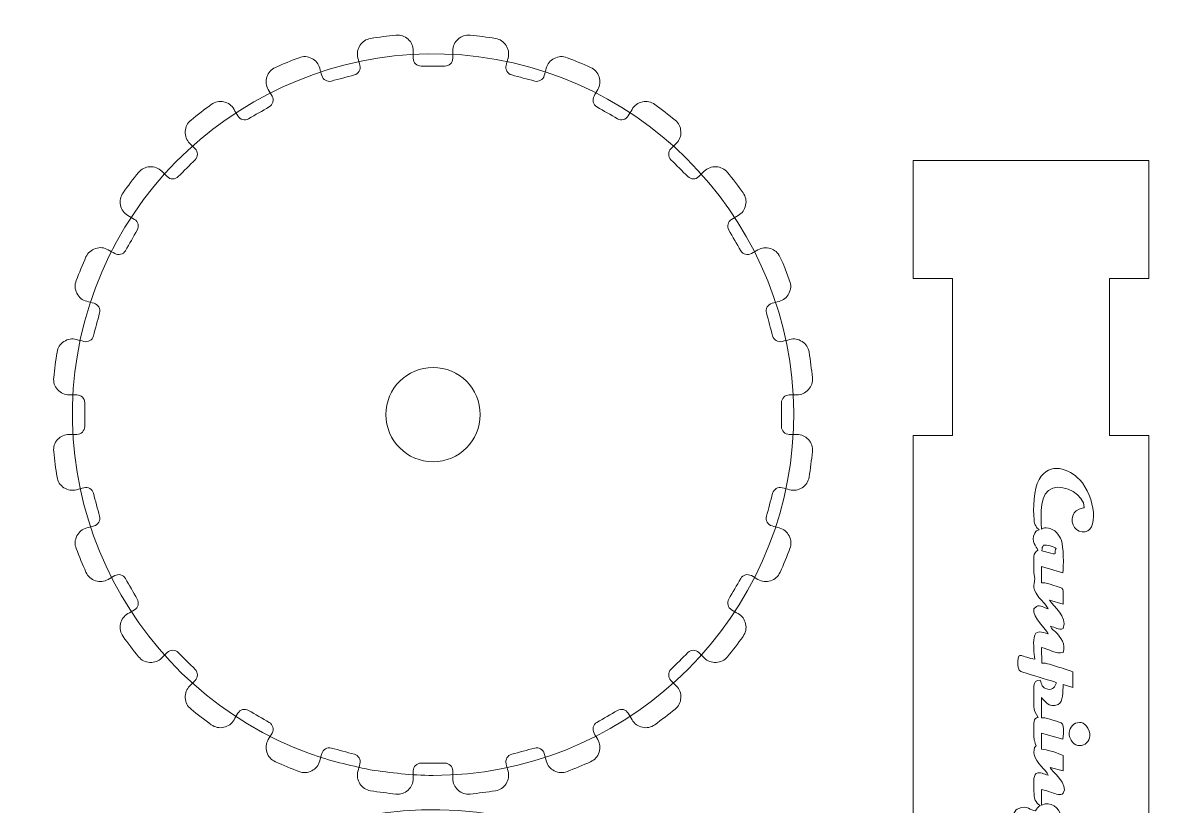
# Model space of a CAD drawing. Header units: centimetres. Extents: x -36.5 to 33.1, y -48.3 to 44.1.
# Drawn here: x -22.79 to -13.95, y 5.38 to 11.35 of the extents above; entities that cross this region are included whole.
import ezdxf

# ---------------------------------------------------------------- set-up
doc = ezdxf.new("R2010")
doc.units = ezdxf.units.CM
doc.header["$MEASUREMENT"] = 0
doc.layers.add('Camada 1', color=7, linetype='Continuous')

msp = doc.modelspace()

# ---------------------------------------------------------------- linework, layer by layer
at = {"layer": 'Camada 1', "color": 2, "lineweight": 20}
msp.add_open_spline([(-36.4923, -13.5388), (-36.4923, -13.5388), (-13.6923, -13.5388), (-13.6923, -13.5388), (-13.6923, -13.5388), (-13.6923, -13.5388), (-13.6923, 21.2612), (-13.6923, 21.2612), (-13.6923, 21.2612), (-13.6923, 21.2612), (-36.4923, 21.2612), (-36.4923, 21.2612), (-36.4923, 21.2612), (-36.4923, 21.2612), (-36.4923, -13.5388), (-36.4923, -13.5388), (-36.4923, -13.5388), (-36.4923, -13.5388), (-36.4923, -13.5388), (-36.4923, -13.5388)], degree=3, knots=[0, 0, 0, 0, 0.1666667, 0.1666667, 0.1666667, 0.1666667, 0.3333333, 0.3333333, 0.3333333, 0.3333333, 0.5, 0.5, 0.5, 0.5, 0.6666667, 0.6666667, 0.6666667, 0.6666667, 1, 1, 1, 1], dxfattribs=at)
at = {"layer": 'Camada 1', "color": 140, "lineweight": 9}
for points, knots in [([(-20.13672, 5.65362), (-20.30018, 5.69011), (-20.43848, 5.71954), (-20.5988, 5.77806), (-20.5988, 5.77806), (-21.93462, 6.26562), (-22.68595, 7.70378), (-22.31508, 9.0806), (-22.31508, 9.0806), (-21.94498, 10.45456), (-20.57588, 11.3264), (-19.17439, 11.07716), (-19.17439, 11.07716), (-17.77453, 10.82822), (-16.78626, 9.53979), (-16.91197, 8.12305), (-16.91197, 8.12305), (-17.03753, 6.70813), (-18.23441, 5.61013), (-19.65556, 5.61099), (-19.65556, 5.61099), (-19.82765, 5.6111), (-19.96936, 5.63132), (-20.13672, 5.65362)], [0, 0, 0, 0, 0.1428571, 0.1428571, 0.1428571, 0.1428571, 0.2857143, 0.2857143, 0.2857143, 0.2857143, 0.4285714, 0.4285714, 0.4285714, 0.4285714, 0.5714286, 0.5714286, 0.5714286, 0.5714286, 0.7142857, 0.7142857, 0.7142857, 0.7142857, 1, 1, 1, 1]), ([(-15.02699, 7.48578), (-15.05066, 7.47626), (-15.04853, 7.48311), (-15.05969, 7.46106), (-15.05969, 7.46106), (-15.09444, 7.39238), (-15.04889, 7.36116), (-15.03721, 7.33107), (-15.03721, 7.33107), (-15.07704, 7.30466), (-15.06648, 7.2662), (-15.0665, 7.2137), (-15.0665, 7.2137), (-15.06652, 7.19036), (-15.06898, 7.16448), (-15.06415, 7.14236), (-15.06415, 7.14236), (-15.04567, 7.05757), (-15.10342, 7.06746), (-15.02874, 6.97022), (-15.02874, 6.97022), (-15.01211, 6.94857), (-14.97985, 6.9243), (-14.95885, 6.88201), (-14.95885, 6.88201), (-14.9863, 6.88914), (-15.01985, 6.91471), (-15.04836, 6.90061), (-15.04836, 6.90061), (-15.12352, 6.86343), (-14.9774, 6.73214), (-14.95693, 6.69212), (-14.95693, 6.69212), (-15.00475, 6.70503), (-15.05689, 6.72516), (-15.06572, 6.6631), (-15.06572, 6.6631), (-15.07346, 6.60876), (-15.06529, 6.54836), (-15.06112, 6.49766), (-15.06112, 6.49766), (-15.1002, 6.50091), (-15.14611, 6.52437), (-15.16516, 6.5251), (-15.16516, 6.5251), (-15.20198, 6.52652), (-15.13465, 6.52896), (-15.17392, 6.52447), (-15.17392, 6.52447), (-15.17392, 6.52447), (-15.1826, 6.52224), (-15.1826, 6.52224), (-15.1826, 6.52224), (-15.18595, 6.51343), (-15.2032, 6.4236), (-15.16768, 6.40461), (-15.16768, 6.40461), (-15.16768, 6.40461), (-15.11095, 6.3867), (-15.11095, 6.3867), (-15.11095, 6.3867), (-15.05969, 6.36966), (-14.92547, 6.33294), (-14.89393, 6.31717), (-14.89393, 6.31717), (-14.90545, 6.29082), (-14.92255, 6.26047), (-14.96186, 6.26902), (-14.96186, 6.26902), (-15.01228, 6.27999), (-15.00152, 6.30397), (-15.02044, 6.33768), (-15.02044, 6.33768), (-15.08243, 6.34227), (-15.06649, 6.25935), (-15.0665, 6.20544), (-15.0665, 6.20544), (-15.0665, 6.10984), (-15.07308, 6.1221), (-15.03559, 6.05395), (-15.03559, 6.05395), (-15.07468, 6.04646), (-15.06655, 6.01245), (-15.0665, 5.95472), (-15.0665, 5.95472), (-15.06644, 5.8876), (-15.07001, 5.89112), (-15.05017, 5.83735), (-15.05017, 5.83735), (-15.05101, 5.83622), (-15.05119, 5.83474), (-15.05302, 5.83422), (-15.05302, 5.83422), (-15.06924, 5.82957), (-15.06806, 5.78575), (-15.0654, 5.77027), (-15.0654, 5.77027), (-15.05435, 5.7061), (-14.97161, 5.65215), (-14.95864, 5.61211), (-14.95864, 5.61211), (-14.9901, 5.61936), (-15.01961, 5.63985), (-15.0489, 5.62627), (-15.0489, 5.62627), (-15.07753, 5.60673), (-15.06635, 5.53324), (-15.0666, 5.49044), (-15.0666, 5.49044), (-15.06696, 5.43069), (-15.05591, 5.40618), (-15.02039, 5.37996), (-15.02039, 5.37996), (-15.03544, 5.36595), (-15.04661, 5.36107), (-15.05509, 5.33988), (-15.05509, 5.33988), (-15.0926, 5.34394), (-15.12043, 5.38359), (-15.18215, 5.35938), (-15.18215, 5.35938), (-15.21594, 5.34612), (-15.2334, 5.30342), (-15.22291, 5.26129), (-15.22291, 5.26129), (-15.20287, 5.18077), (-15.13661, 5.15502), (-15.05846, 5.12337), (-15.05846, 5.12337), (-15.07547, 5.06642), (-15.06517, 4.98878), (-15.00844, 4.97107), (-15.00844, 4.97107), (-15.00844, 4.97107), (-15.00882, 5.11132), (-15.00882, 5.11132), (-15.00882, 5.11132), (-15.00882, 5.11132), (-14.84455, 5.0562), (-14.84455, 5.0562), (-14.84455, 5.0562), (-14.84503, 5.12719), (-14.83577, 5.24196), (-14.85658, 5.30202), (-14.85658, 5.30202), (-14.87676, 5.36029), (-14.93641, 5.42004), (-15.0083, 5.38408), (-15.0083, 5.38408), (-15.0083, 5.38408), (-15.00847, 5.50386), (-15.00847, 5.50386), (-15.00847, 5.50386), (-14.98372, 5.49902), (-14.95301, 5.48766), (-14.92912, 5.48022), (-14.92912, 5.48022), (-14.90028, 5.47123), (-14.86274, 5.45223), (-14.84351, 5.47458), (-14.84351, 5.47458), (-14.79871, 5.53875), (-14.93035, 5.64446), (-14.94403, 5.67242), (-14.94403, 5.67242), (-14.94403, 5.67242), (-14.84452, 5.64481), (-14.84452, 5.64481), (-14.84452, 5.64481), (-14.84452, 5.64481), (-14.84467, 5.76234), (-14.84467, 5.76234), (-14.84467, 5.76234), (-14.86988, 5.77858), (-14.97448, 5.81036), (-15.00865, 5.81026), (-15.00865, 5.81026), (-15.00865, 5.81026), (-15.00887, 5.93438), (-15.00887, 5.93438), (-15.00887, 5.93438), (-15.00887, 5.93438), (-14.84555, 5.8863), (-14.84555, 5.8863), (-14.84555, 5.8863), (-14.83396, 6.026), (-14.83997, 6.00693), (-14.92238, 6.03164), (-14.92238, 6.03164), (-14.9566, 6.0419), (-14.97132, 6.05205), (-15.00853, 6.0512), (-15.00853, 6.0512), (-15.00853, 6.0512), (-15.00863, 6.20449), (-15.00863, 6.20449), (-15.00863, 6.20449), (-14.99776, 6.19562), (-14.95093, 6.11596), (-14.88182, 6.15241), (-14.88182, 6.15241), (-14.83951, 6.17472), (-14.84994, 6.24938), (-14.84272, 6.30502), (-14.84272, 6.30502), (-14.84272, 6.30502), (-14.7698, 6.28086), (-14.7698, 6.28086), (-14.7698, 6.28086), (-14.7698, 6.28086), (-14.76878, 6.40186), (-14.76878, 6.40186), (-14.76878, 6.40186), (-14.80783, 6.41818), (-14.84692, 6.42717), (-14.88791, 6.43981), (-14.88791, 6.43981), (-14.92771, 6.45207), (-14.96785, 6.47106), (-15.0075, 6.46863), (-15.0075, 6.46863), (-15.0075, 6.46863), (-15.00907, 6.5861), (-15.00907, 6.5861), (-15.00907, 6.5861), (-14.95302, 6.5765), (-14.89715, 6.53247), (-14.8426, 6.54987), (-14.8426, 6.54987), (-14.82251, 6.61351), (-14.86147, 6.66496), (-14.90324, 6.70669), (-14.90324, 6.70669), (-14.91842, 6.72184), (-14.93119, 6.72838), (-14.93988, 6.74958), (-14.93988, 6.74958), (-14.90164, 6.74248), (-14.88388, 6.71776), (-14.84255, 6.73173), (-14.84255, 6.73173), (-14.81068, 6.82839), (-14.91521, 6.89769), (-14.94667, 6.9474), (-14.94667, 6.9474), (-14.94667, 6.9474), (-14.84446, 6.91746), (-14.84446, 6.91746), (-14.84446, 6.91746), (-14.84555, 7.05932), (-14.82091, 7.02921), (-14.9213, 7.06237), (-14.9213, 7.06237), (-14.94973, 7.07175), (-14.97431, 7.08306), (-15.00799, 7.08144), (-15.00799, 7.08144), (-15.00799, 7.08144), (-15.00864, 7.20608), (-15.00864, 7.20608), (-15.00864, 7.20608), (-15.00864, 7.20608), (-14.84609, 7.15653), (-14.84609, 7.15653), (-14.84609, 7.15653), (-14.8395, 7.20882), (-14.84027, 7.35855), (-14.85722, 7.40324), (-14.85722, 7.40324), (-14.87627, 7.4534), (-14.90718, 7.48797), (-14.9559, 7.49811), (-14.9559, 7.49811), (-14.98879, 7.50495), (-14.98367, 7.50078), (-15.00811, 7.49167), (-15.00811, 7.49167), (-15.01436, 7.61068), (-15.0255, 7.77133), (-14.92265, 7.80412), (-14.92265, 7.80412), (-14.82967, 7.83376), (-14.68416, 7.75251), (-14.68231, 7.65649), (-14.68231, 7.65649), (-14.68361, 7.65544), (-14.68415, 7.65438), (-14.68663, 7.65402), (-14.68663, 7.65402), (-14.69375, 7.65296), (-14.74579, 7.63842), (-14.76044, 7.61547), (-14.76044, 7.61547), (-14.79662, 7.55882), (-14.763, 7.47628), (-14.69941, 7.47027), (-14.69941, 7.47027), (-14.56267, 7.45734), (-14.59886, 7.7426), (-14.71751, 7.86858), (-14.71751, 7.86858), (-14.79604, 7.95195), (-14.94779, 8.0086), (-15.02688, 7.87086), (-15.02688, 7.87086), (-15.06955, 7.79655), (-15.07298, 7.64787), (-15.06622, 7.56121), (-15.06622, 7.56121), (-15.06318, 7.52224), (-15.0473, 7.50344), (-15.02699, 7.48578)], [0, 0, 0, 0, 0.0126582, 0.0126582, 0.0126582, 0.0126582, 0.0253165, 0.0253165, 0.0253165, 0.0253165, 0.0379747, 0.0379747, 0.0379747, 0.0379747, 0.0506329, 0.0506329, 0.0506329, 0.0506329, 0.0632911, 0.0632911, 0.0632911, 0.0632911, 0.0759494, 0.0759494, 0.0759494, 0.0759494, 0.0886076, 0.0886076, 0.0886076, 0.0886076, 0.1012658, 0.1012658, 0.1012658, 0.1012658, 0.1139241, 0.1139241, 0.1139241, 0.1139241, 0.1265823, 0.1265823, 0.1265823, 0.1265823, 0.1392405, 0.1392405, 0.1392405, 0.1392405, 0.1518987, 0.1518987, 0.1518987, 0.1518987, 0.164557, 0.164557, 0.164557, 0.164557, 0.1772152, 0.1772152, 0.1772152, 0.1772152, 0.1898734, 0.1898734, 0.1898734, 0.1898734, 0.2025316, 0.2025316, 0.2025316, 0.2025316, 0.2151899, 0.2151899, 0.2151899, 0.2151899, 0.2278481, 0.2278481, 0.2278481, 0.2278481, 0.2405063, 0.2405063, 0.2405063, 0.2405063, 0.2531646, 0.2531646, 0.2531646, 0.2531646, 0.2658228, 0.2658228, 0.2658228, 0.2658228, 0.278481, 0.278481, 0.278481, 0.278481, 0.2911392, 0.2911392, 0.2911392, 0.2911392, 0.3037975, 0.3037975, 0.3037975, 0.3037975, 0.3164557, 0.3164557, 0.3164557, 0.3164557, 0.3291139, 0.3291139, 0.3291139, 0.3291139, 0.3417722, 0.3417722, 0.3417722, 0.3417722, 0.3544304, 0.3544304, 0.3544304, 0.3544304, 0.3670886, 0.3670886, 0.3670886, 0.3670886, 0.3797468, 0.3797468, 0.3797468, 0.3797468, 0.3924051, 0.3924051, 0.3924051, 0.3924051, 0.4050633, 0.4050633, 0.4050633, 0.4050633, 0.4177215, 0.4177215, 0.4177215, 0.4177215, 0.4303797, 0.4303797, 0.4303797, 0.4303797, 0.443038, 0.443038, 0.443038, 0.443038, 0.4556962, 0.4556962, 0.4556962, 0.4556962, 0.4683544, 0.4683544, 0.4683544, 0.4683544, 0.4810127, 0.4810127, 0.4810127, 0.4810127, 0.4936709, 0.4936709, 0.4936709, 0.4936709, 0.5063291, 0.5063291, 0.5063291, 0.5063291, 0.5189873, 0.5189873, 0.5189873, 0.5189873, 0.5316456, 0.5316456, 0.5316456, 0.5316456, 0.5443038, 0.5443038, 0.5443038, 0.5443038, 0.556962, 0.556962, 0.556962, 0.556962, 0.5696203, 0.5696203, 0.5696203, 0.5696203, 0.5822785, 0.5822785, 0.5822785, 0.5822785, 0.5949367, 0.5949367, 0.5949367, 0.5949367, 0.6075949, 0.6075949, 0.6075949, 0.6075949, 0.6202532, 0.6202532, 0.6202532, 0.6202532, 0.6329114, 0.6329114, 0.6329114, 0.6329114, 0.6455696, 0.6455696, 0.6455696, 0.6455696, 0.6582278, 0.6582278, 0.6582278, 0.6582278, 0.6708861, 0.6708861, 0.6708861, 0.6708861, 0.6835443, 0.6835443, 0.6835443, 0.6835443, 0.6962025, 0.6962025, 0.6962025, 0.6962025, 0.7088608, 0.7088608, 0.7088608, 0.7088608, 0.721519, 0.721519, 0.721519, 0.721519, 0.7341772, 0.7341772, 0.7341772, 0.7341772, 0.7468354, 0.7468354, 0.7468354, 0.7468354, 0.7594937, 0.7594937, 0.7594937, 0.7594937, 0.7721519, 0.7721519, 0.7721519, 0.7721519, 0.7848101, 0.7848101, 0.7848101, 0.7848101, 0.7974684, 0.7974684, 0.7974684, 0.7974684, 0.8101266, 0.8101266, 0.8101266, 0.8101266, 0.8227848, 0.8227848, 0.8227848, 0.8227848, 0.835443, 0.835443, 0.835443, 0.835443, 0.8481013, 0.8481013, 0.8481013, 0.8481013, 0.8607595, 0.8607595, 0.8607595, 0.8607595, 0.8734177, 0.8734177, 0.8734177, 0.8734177, 0.8860759, 0.8860759, 0.8860759, 0.8860759, 0.8987342, 0.8987342, 0.8987342, 0.8987342, 0.9113924, 0.9113924, 0.9113924, 0.9113924, 0.9240506, 0.9240506, 0.9240506, 0.9240506, 0.9367089, 0.9367089, 0.9367089, 0.9367089, 0.9493671, 0.9493671, 0.9493671, 0.9493671, 0.9620253, 0.9620253, 0.9620253, 0.9620253, 0.9746835, 0.9746835, 0.9746835, 0.9746835, 1, 1, 1, 1]), ([(-14.99447, 7.36833), (-14.96753, 7.3722), (-14.91355, 7.35681), (-14.89594, 7.3443), (-14.89594, 7.3443), (-14.91788, 7.31845), (-14.88214, 7.28854), (-14.93656, 7.30814), (-14.93656, 7.30814), (-14.93656, 7.30814), (-15.00584, 7.32573), (-15.00584, 7.32573), (-15.00584, 7.32573), (-15.00523, 7.35048), (-15.00251, 7.35249), (-14.99447, 7.36833)], [0, 0, 0, 0, 0.2, 0.2, 0.2, 0.2, 0.4, 0.4, 0.4, 0.4, 0.6, 0.6, 0.6, 0.6, 1, 1, 1, 1]), ([(-14.64474, 5.94966), (-14.68871, 6.07551), (-14.82758, 5.99787), (-14.79216, 5.89993), (-14.79216, 5.89993), (-14.75046, 5.78463), (-14.60885, 5.84689), (-14.64474, 5.94966)], [0, 0, 0, 0, 0.3333333, 0.3333333, 0.3333333, 0.3333333, 1, 1, 1, 1])]:
    msp.add_open_spline(points, degree=3, knots=knots, dxfattribs=at)
at = {"layer": 'Camada 1', "color": 250, "lineweight": 9}
msp.add_open_spline([(-18.42592, 10.79638), (-18.41635, 10.81306), (-18.4068, 10.82977), (-18.39725, 10.84645), (-18.39725, 10.84645), (-18.37951, 10.8774), (-18.37621, 10.90917), (-18.3872, 10.9431), (-18.3872, 10.9431), (-18.39821, 10.97704), (-18.4195, 11.0008), (-18.45203, 11.01548), (-18.45203, 11.01548), (-18.51134, 11.04224), (-18.5715, 11.06716), (-18.63238, 11.09018), (-18.63238, 11.09018), (-18.6657, 11.10278), (-18.69767, 11.101), (-18.7294, 11.0848), (-18.7294, 11.0848), (-18.76117, 11.06858), (-18.78127, 11.04379), (-18.79062, 11.00936), (-18.79062, 11.00936), (-18.79565, 10.99082), (-18.80069, 10.97228), (-18.80572, 10.95373), (-18.80572, 10.95373), (-18.81434, 10.92189), (-18.8473, 10.90293), (-18.87916, 10.91146), (-18.87916, 10.91146), (-18.93762, 10.92712), (-18.99608, 10.9428), (-19.05455, 10.95846), (-19.05455, 10.95846), (-19.08641, 10.96699), (-19.10546, 10.99988), (-19.09703, 11.03176), (-19.09703, 11.03176), (-19.09211, 11.05035), (-19.0872, 11.06895), (-19.08228, 11.08755), (-19.08228, 11.08755), (-19.07317, 11.12204), (-19.07821, 11.15356), (-19.09762, 11.18349), (-19.09762, 11.18349), (-19.11702, 11.21344), (-19.14372, 11.23088), (-19.17894, 11.23664), (-19.17894, 11.23664), (-19.24318, 11.24714), (-19.30772, 11.25565), (-19.37249, 11.26213), (-19.37249, 11.26213), (-19.40794, 11.26567), (-19.43836, 11.25567), (-19.46482, 11.23182), (-19.46482, 11.23182), (-19.49131, 11.2079), (-19.50432, 11.17876), (-19.50443, 11.14308), (-19.50443, 11.14308), (-19.50449, 11.12386), (-19.50455, 11.10464), (-19.50461, 11.08542), (-19.50461, 11.08542), (-19.50472, 11.05244), (-19.53163, 11.02561), (-19.56461, 11.02561), (-19.56461, 11.02561), (-19.62514, 11.02561), (-19.68565, 11.02561), (-19.74618, 11.02561), (-19.74618, 11.02561), (-19.77916, 11.02561), (-19.80607, 11.05244), (-19.80618, 11.08542), (-19.80618, 11.08542), (-19.80624, 11.10465), (-19.80631, 11.12389), (-19.80637, 11.14312), (-19.80637, 11.14312), (-19.80649, 11.17881), (-19.81951, 11.20794), (-19.84601, 11.23183), (-19.84601, 11.23183), (-19.87246, 11.25568), (-19.90286, 11.26567), (-19.93831, 11.26213), (-19.93831, 11.26213), (-20.00308, 11.25565), (-20.06764, 11.24714), (-20.13187, 11.23664), (-20.13187, 11.23664), (-20.16709, 11.23089), (-20.19379, 11.21343), (-20.21321, 11.18349), (-20.21321, 11.18349), (-20.2326, 11.15356), (-20.23764, 11.12203), (-20.22853, 11.08755), (-20.22853, 11.08755), (-20.22361, 11.06895), (-20.2187, 11.05035), (-20.21378, 11.03176), (-20.21378, 11.03176), (-20.20535, 10.99988), (-20.2244, 10.967), (-20.25626, 10.95846), (-20.25626, 10.95846), (-20.31472, 10.9428), (-20.37318, 10.92712), (-20.43163, 10.91146), (-20.43163, 10.91146), (-20.46349, 10.90293), (-20.49643, 10.92188), (-20.50507, 10.95372), (-20.50507, 10.95372), (-20.5101, 10.97228), (-20.51515, 10.99086), (-20.52019, 11.00942), (-20.52019, 11.00942), (-20.52954, 11.04384), (-20.54965, 11.0686), (-20.58142, 11.08483), (-20.58142, 11.08483), (-20.61314, 11.10102), (-20.6451, 11.10279), (-20.67842, 11.09019), (-20.67842, 11.09019), (-20.73931, 11.06718), (-20.79947, 11.04225), (-20.8588, 11.01548), (-20.8588, 11.01548), (-20.89133, 11.00079), (-20.9126, 10.97702), (-20.9236, 10.94307), (-20.9236, 10.94307), (-20.93459, 10.90915), (-20.93128, 10.87737), (-20.91354, 10.84642), (-20.91354, 10.84642), (-20.90399, 10.82974), (-20.89442, 10.81305), (-20.88487, 10.79637), (-20.88487, 10.79637), (-20.86849, 10.76775), (-20.87838, 10.73108), (-20.90693, 10.71459), (-20.90693, 10.71459), (-20.95934, 10.68433), (-21.01176, 10.65406), (-21.06418, 10.6238), (-21.06418, 10.6238), (-21.09274, 10.60731), (-21.12944, 10.61708), (-21.14603, 10.64558), (-21.14603, 10.64558), (-21.15571, 10.6622), (-21.16538, 10.67882), (-21.17506, 10.69545), (-21.17506, 10.69545), (-21.19298, 10.7263), (-21.21883, 10.74502), (-21.25373, 10.75248), (-21.25373, 10.75248), (-21.28852, 10.7599), (-21.31996, 10.75333), (-21.34884, 10.73256), (-21.34884, 10.73256), (-21.40169, 10.69455), (-21.45335, 10.6549), (-21.50372, 10.6137), (-21.50372, 10.6137), (-21.53134, 10.59111), (-21.54574, 10.56264), (-21.54757, 10.52701), (-21.54757, 10.52701), (-21.5494, 10.49148), (-21.53792, 10.46149), (-21.51286, 10.43625), (-21.51286, 10.43625), (-21.49931, 10.42262), (-21.48577, 10.40898), (-21.47222, 10.39536), (-21.47222, 10.39536), (-21.44896, 10.37197), (-21.449, 10.33394), (-21.47233, 10.31061), (-21.47233, 10.31061), (-21.51514, 10.26782), (-21.55793, 10.22503), (-21.60072, 10.18222), (-21.60072, 10.18222), (-21.62404, 10.15891), (-21.66203, 10.15884), (-21.68543, 10.18207), (-21.68543, 10.18207), (-21.69908, 10.19563), (-21.71274, 10.20919), (-21.72638, 10.22275), (-21.72638, 10.22275), (-21.75163, 10.24782), (-21.78162, 10.25928), (-21.81714, 10.25745), (-21.81714, 10.25745), (-21.85278, 10.2556), (-21.88124, 10.2412), (-21.90384, 10.21358), (-21.90384, 10.21358), (-21.94504, 10.1632), (-21.98467, 10.11156), (-22.02266, 10.05871), (-22.02266, 10.05871), (-22.04344, 10.02982), (-22.05001, 9.9984), (-22.04258, 9.96361), (-22.04258, 9.96361), (-22.03513, 9.92871), (-22.01641, 9.90288), (-21.98556, 9.88494), (-21.98556, 9.88494), (-21.96894, 9.87526), (-21.95231, 9.86559), (-21.93569, 9.85591), (-21.93569, 9.85591), (-21.90719, 9.83932), (-21.89742, 9.8026), (-21.91391, 9.77404), (-21.91391, 9.77404), (-21.94417, 9.72164), (-21.97444, 9.66924), (-22.0047, 9.61682), (-22.0047, 9.61682), (-22.02119, 9.58826), (-22.05787, 9.57836), (-22.08649, 9.59476), (-22.08649, 9.59476), (-22.10318, 9.60433), (-22.11988, 9.61389), (-22.13658, 9.62346), (-22.13658, 9.62346), (-22.16752, 9.64118), (-22.19928, 9.64449), (-22.2332, 9.6335), (-22.2332, 9.6335), (-22.26714, 9.6225), (-22.29091, 9.60122), (-22.3056, 9.56869), (-22.3056, 9.56869), (-22.33237, 9.50937), (-22.35728, 9.4492), (-22.3803, 9.38833), (-22.3803, 9.38833), (-22.39291, 9.35502), (-22.39114, 9.32304), (-22.37494, 9.29131), (-22.37494, 9.29131), (-22.35871, 9.25952), (-22.33392, 9.23941), (-22.29948, 9.23006), (-22.29948, 9.23006), (-22.28093, 9.22503), (-22.26236, 9.21999), (-22.2438, 9.21495), (-22.2438, 9.21495), (-22.21199, 9.20631), (-22.19304, 9.17337), (-22.20157, 9.14152), (-22.20157, 9.14152), (-22.21723, 9.08306), (-22.2329, 9.02461), (-22.24856, 8.96614), (-22.24856, 8.96614), (-22.2571, 8.9343), (-22.28998, 8.91524), (-22.32186, 8.92366), (-22.32186, 8.92366), (-22.34046, 8.92858), (-22.35907, 8.93349), (-22.37768, 8.93841), (-22.37768, 8.93841), (-22.41216, 8.94752), (-22.44368, 8.94248), (-22.47361, 8.92308), (-22.47361, 8.92308), (-22.50356, 8.90367), (-22.521, 8.87697), (-22.52676, 8.84175), (-22.52676, 8.84175), (-22.53726, 8.77752), (-22.54577, 8.71297), (-22.55225, 8.6482), (-22.55225, 8.6482), (-22.55579, 8.61276), (-22.54579, 8.58234), (-22.52194, 8.55588), (-22.52194, 8.55588), (-22.49802, 8.52938), (-22.46888, 8.51637), (-22.4332, 8.51626), (-22.4332, 8.51626), (-22.41397, 8.5162), (-22.39475, 8.51614), (-22.37552, 8.51608), (-22.37552, 8.51608), (-22.34255, 8.51598), (-22.31572, 8.48906), (-22.31572, 8.45608), (-22.31572, 8.45608), (-22.31572, 8.39556), (-22.31572, 8.33503), (-22.31572, 8.2745), (-22.31572, 8.2745), (-22.31572, 8.24152), (-22.34255, 8.21461), (-22.37552, 8.2145), (-22.37552, 8.2145), (-22.39477, 8.21444), (-22.41401, 8.21437), (-22.43324, 8.21431), (-22.43324, 8.21431), (-22.46892, 8.21419), (-22.49806, 8.20118), (-22.52195, 8.17468), (-22.52195, 8.17468), (-22.54579, 8.14822), (-22.55579, 8.11782), (-22.55225, 8.08237), (-22.55225, 8.08237), (-22.54577, 8.0176), (-22.53726, 7.95306), (-22.52676, 7.88882), (-22.52676, 7.88882), (-22.521, 7.8536), (-22.50356, 7.8269), (-22.47361, 7.8075), (-22.47361, 7.8075), (-22.44368, 7.78809), (-22.41216, 7.78305), (-22.37768, 7.79216), (-22.37768, 7.79216), (-22.35907, 7.79708), (-22.34046, 7.80199), (-22.32186, 7.80691), (-22.32186, 7.80691), (-22.28998, 7.81533), (-22.2571, 7.79628), (-22.24856, 7.76443), (-22.24856, 7.76443), (-22.2329, 7.70596), (-22.21723, 7.6475), (-22.20157, 7.58905), (-22.20157, 7.58905), (-22.19304, 7.55719), (-22.21199, 7.52425), (-22.24382, 7.51561), (-22.24382, 7.51561), (-22.26239, 7.51058), (-22.28096, 7.50553), (-22.29953, 7.50049), (-22.29953, 7.50049), (-22.33394, 7.49114), (-22.35871, 7.47103), (-22.37494, 7.43926), (-22.37494, 7.43926), (-22.39112, 7.40754), (-22.3929, 7.37558), (-22.3803, 7.34226), (-22.3803, 7.34226), (-22.35728, 7.28137), (-22.33236, 7.22121), (-22.30559, 7.16188), (-22.30559, 7.16188), (-22.2909, 7.12935), (-22.26713, 7.10808), (-22.23318, 7.09708), (-22.23318, 7.09708), (-22.19926, 7.08609), (-22.16748, 7.0894), (-22.13653, 7.10714), (-22.13653, 7.10714), (-22.11985, 7.11669), (-22.10316, 7.12626), (-22.08648, 7.13581), (-22.08648, 7.13581), (-22.05786, 7.15219), (-22.02119, 7.1423), (-22.0047, 7.11374), (-22.0047, 7.11374), (-21.97444, 7.06132), (-21.94417, 7.00891), (-21.91391, 6.95649), (-21.91391, 6.95649), (-21.89742, 6.92793), (-21.90719, 6.89122), (-21.93569, 6.87464), (-21.93569, 6.87464), (-21.95231, 6.86496), (-21.96894, 6.85528), (-21.98556, 6.84561), (-21.98556, 6.84561), (-22.01641, 6.82767), (-22.03514, 6.80184), (-22.0426, 6.76693), (-22.0426, 6.76693), (-22.05002, 6.73214), (-22.04342, 6.70071), (-22.02265, 6.67183), (-22.02265, 6.67183), (-21.98466, 6.61898), (-21.94504, 6.56732), (-21.90382, 6.51696), (-21.90382, 6.51696), (-21.88122, 6.48934), (-21.85274, 6.47496), (-21.81712, 6.47311), (-21.81712, 6.47311), (-21.7816, 6.47128), (-21.75162, 6.48276), (-21.72638, 6.50781), (-21.72638, 6.50781), (-21.71273, 6.52137), (-21.69908, 6.53493), (-21.68543, 6.54849), (-21.68543, 6.54849), (-21.66203, 6.57172), (-21.62404, 6.57165), (-21.60072, 6.54835), (-21.60072, 6.54835), (-21.55793, 6.50554), (-21.51512, 6.46275), (-21.47233, 6.41995), (-21.47233, 6.41995), (-21.449, 6.39662), (-21.44896, 6.3586), (-21.47222, 6.33522), (-21.47222, 6.33522), (-21.48577, 6.3216), (-21.49931, 6.30795), (-21.51286, 6.29432), (-21.51286, 6.29432), (-21.53792, 6.26908), (-21.5494, 6.2391), (-21.54757, 6.20356), (-21.54757, 6.20356), (-21.54574, 6.16794), (-21.53134, 6.13946), (-21.50372, 6.11688), (-21.50372, 6.11688), (-21.45335, 6.07567), (-21.40169, 6.03602), (-21.34884, 5.99802), (-21.34884, 5.99802), (-21.31996, 5.97724), (-21.28852, 5.97067), (-21.25373, 5.9781), (-21.25373, 5.9781), (-21.21883, 5.98555), (-21.19298, 6.00427), (-21.17506, 6.03512), (-21.17506, 6.03512), (-21.16538, 6.05175), (-21.15571, 6.06837), (-21.14603, 6.08499), (-21.14603, 6.08499), (-21.12944, 6.11349), (-21.09274, 6.12326), (-21.06418, 6.10677), (-21.06418, 6.10677), (-21.01176, 6.07651), (-20.95936, 6.04624), (-20.90694, 6.01598), (-20.90694, 6.01598), (-20.87838, 5.99949), (-20.86849, 5.96282), (-20.88487, 5.9342), (-20.88487, 5.9342), (-20.89442, 5.91752), (-20.90399, 5.90083), (-20.91354, 5.88415), (-20.91354, 5.88415), (-20.93128, 5.8532), (-20.93459, 5.82142), (-20.9236, 5.7875), (-20.9236, 5.7875), (-20.9126, 5.75354), (-20.89133, 5.72978), (-20.8588, 5.71509), (-20.8588, 5.71509), (-20.79948, 5.68832), (-20.73931, 5.66342), (-20.67844, 5.64039), (-20.67844, 5.64039), (-20.64512, 5.62779), (-20.61316, 5.62956), (-20.58144, 5.64574), (-20.58144, 5.64574), (-20.54966, 5.66197), (-20.52955, 5.68674), (-20.52019, 5.72116), (-20.52019, 5.72116), (-20.51514, 5.73973), (-20.5101, 5.75829), (-20.50507, 5.77686), (-20.50507, 5.77686), (-20.49643, 5.80869), (-20.46349, 5.82764), (-20.43163, 5.81911), (-20.43163, 5.81911), (-20.37318, 5.80345), (-20.31473, 5.78778), (-20.25626, 5.77212), (-20.25626, 5.77212), (-20.2244, 5.76357), (-20.20535, 5.73069), (-20.21378, 5.69881), (-20.21378, 5.69881), (-20.2187, 5.68022), (-20.22361, 5.66163), (-20.22853, 5.64303), (-20.22853, 5.64303), (-20.23765, 5.60856), (-20.2326, 5.57702), (-20.2132, 5.54709), (-20.2132, 5.54709), (-20.19379, 5.51715), (-20.16709, 5.49969), (-20.13188, 5.49394), (-20.13188, 5.49394), (-20.06764, 5.48344), (-20.00308, 5.47494), (-19.93831, 5.46846), (-19.93831, 5.46846), (-19.90286, 5.46492), (-19.87246, 5.4749), (-19.84601, 5.49876), (-19.84601, 5.49876), (-19.81951, 5.52265), (-19.80649, 5.55177), (-19.80637, 5.58746), (-19.80637, 5.58746), (-19.80631, 5.6067), (-19.80624, 5.62593), (-19.80618, 5.64517), (-19.80618, 5.64517), (-19.80607, 5.67814), (-19.77916, 5.70498), (-19.74618, 5.70498), (-19.74618, 5.70498), (-19.68566, 5.70498), (-19.62514, 5.70498), (-19.56462, 5.70498), (-19.56462, 5.70498), (-19.53166, 5.70498), (-19.50474, 5.67817), (-19.50462, 5.6452), (-19.50462, 5.6452), (-19.50455, 5.62597), (-19.50449, 5.60673), (-19.50443, 5.58751), (-19.50443, 5.58751), (-19.50432, 5.55182), (-19.49131, 5.52268), (-19.46482, 5.49877), (-19.46482, 5.49877), (-19.43836, 5.47491), (-19.40794, 5.46492), (-19.37249, 5.46846), (-19.37249, 5.46846), (-19.30772, 5.47494), (-19.24316, 5.48344), (-19.17893, 5.49394), (-19.17893, 5.49394), (-19.14372, 5.49969), (-19.11702, 5.51715), (-19.09762, 5.54709), (-19.09762, 5.54709), (-19.07821, 5.57702), (-19.07316, 5.60856), (-19.08228, 5.64303), (-19.08228, 5.64303), (-19.0872, 5.66163), (-19.09211, 5.68022), (-19.09703, 5.69881), (-19.09703, 5.69881), (-19.10546, 5.73069), (-19.08641, 5.76358), (-19.05455, 5.77212), (-19.05455, 5.77212), (-18.99608, 5.78778), (-18.93762, 5.80345), (-18.87916, 5.81911), (-18.87916, 5.81911), (-18.8473, 5.82764), (-18.81434, 5.80868), (-18.80572, 5.77684), (-18.80572, 5.77684), (-18.80069, 5.75829), (-18.79565, 5.73975), (-18.79062, 5.72121), (-18.79062, 5.72121), (-18.78127, 5.68676), (-18.76116, 5.66199), (-18.72937, 5.64577), (-18.72937, 5.64577), (-18.69764, 5.62957), (-18.66568, 5.6278), (-18.63235, 5.6404), (-18.63235, 5.6404), (-18.57149, 5.66342), (-18.51134, 5.68834), (-18.45203, 5.71509), (-18.45203, 5.71509), (-18.4195, 5.72976), (-18.39821, 5.75353), (-18.3872, 5.78748), (-18.3872, 5.78748), (-18.37621, 5.8214), (-18.37951, 5.85318), (-18.39725, 5.88412), (-18.39725, 5.88412), (-18.4068, 5.9008), (-18.41635, 5.91751), (-18.42592, 5.93419), (-18.42592, 5.93419), (-18.44232, 5.96281), (-18.43242, 5.99949), (-18.40386, 6.01598), (-18.40386, 6.01598), (-18.35144, 6.04624), (-18.29904, 6.07651), (-18.24662, 6.10677), (-18.24662, 6.10677), (-18.21808, 6.12326), (-18.18137, 6.11349), (-18.16477, 6.085), (-18.16477, 6.085), (-18.15509, 6.06837), (-18.14542, 6.05173), (-18.13573, 6.0351), (-18.13573, 6.0351), (-18.11778, 6.00426), (-18.09194, 5.98554), (-18.05705, 5.9781), (-18.05705, 5.9781), (-18.02226, 5.97067), (-17.99084, 5.97727), (-17.96196, 5.99803), (-17.96196, 5.99803), (-17.90911, 6.03602), (-17.85746, 6.07566), (-17.80709, 6.11688), (-17.80709, 6.11688), (-17.77948, 6.13946), (-17.76508, 6.16794), (-17.76324, 6.20356), (-17.76324, 6.20356), (-17.76142, 6.2391), (-17.77289, 6.26908), (-17.79796, 6.29432), (-17.79796, 6.29432), (-17.8115, 6.30796), (-17.82505, 6.3216), (-17.8386, 6.33523), (-17.8386, 6.33523), (-17.86186, 6.35863), (-17.8618, 6.39663), (-17.83848, 6.41996), (-17.83848, 6.41996), (-17.79568, 6.46275), (-17.75287, 6.50556), (-17.71008, 6.54836), (-17.71008, 6.54836), (-17.68675, 6.57169), (-17.64872, 6.57174), (-17.62534, 6.54847), (-17.62534, 6.54847), (-17.6117, 6.53491), (-17.59806, 6.52136), (-17.58442, 6.50781), (-17.58442, 6.50781), (-17.55918, 6.48276), (-17.5292, 6.47128), (-17.49368, 6.47311), (-17.49368, 6.47311), (-17.45806, 6.47496), (-17.42958, 6.48934), (-17.40698, 6.51696), (-17.40698, 6.51696), (-17.36576, 6.56733), (-17.3261, 6.61899), (-17.28811, 6.67185), (-17.28811, 6.67185), (-17.26735, 6.70074), (-17.26079, 6.73216), (-17.26822, 6.76695), (-17.26822, 6.76695), (-17.27567, 6.80185), (-17.29439, 6.82767), (-17.32524, 6.84561), (-17.32524, 6.84561), (-17.34186, 6.85528), (-17.35848, 6.86496), (-17.3751, 6.87464), (-17.3751, 6.87464), (-17.4036, 6.89122), (-17.41337, 6.92793), (-17.39688, 6.95649), (-17.39688, 6.95649), (-17.36662, 7.00891), (-17.33636, 7.06132), (-17.3061, 7.11374), (-17.3061, 7.11374), (-17.28961, 7.1423), (-17.25292, 7.1522), (-17.2243, 7.1358), (-17.2243, 7.1358), (-17.2076, 7.12622), (-17.19091, 7.11667), (-17.17421, 7.1071), (-17.17421, 7.1071), (-17.14326, 7.08939), (-17.11151, 7.08609), (-17.07758, 7.09708), (-17.07758, 7.09708), (-17.04365, 7.10809), (-17.01988, 7.12936), (-17.0052, 7.16188), (-17.0052, 7.16188), (-16.97844, 7.2212), (-16.95354, 7.28137), (-16.93051, 7.34224), (-16.93051, 7.34224), (-16.91791, 7.37556), (-16.91968, 7.40752), (-16.93586, 7.43924), (-16.93586, 7.43924), (-16.95209, 7.47102), (-16.97686, 7.49113), (-17.01128, 7.50049), (-17.01128, 7.50049), (-17.02985, 7.50554), (-17.04841, 7.51058), (-17.06698, 7.51562), (-17.06698, 7.51562), (-17.0988, 7.52426), (-17.11775, 7.55719), (-17.10922, 7.58905), (-17.10922, 7.58905), (-17.09356, 7.6475), (-17.0779, 7.70596), (-17.06224, 7.76443), (-17.06224, 7.76443), (-17.0537, 7.79628), (-17.02082, 7.81533), (-16.98894, 7.80691), (-16.98894, 7.80691), (-16.97034, 7.80199), (-16.95173, 7.79708), (-16.93312, 7.79216), (-16.93312, 7.79216), (-16.89864, 7.78305), (-16.86712, 7.78809), (-16.83719, 7.8075), (-16.83719, 7.8075), (-16.80724, 7.8269), (-16.7898, 7.8536), (-16.78404, 7.88882), (-16.78404, 7.88882), (-16.77354, 7.95306), (-16.76503, 8.0176), (-16.75855, 8.08237), (-16.75855, 8.08237), (-16.75501, 8.11782), (-16.76501, 8.14822), (-16.78885, 8.17468), (-16.78885, 8.17468), (-16.81274, 8.20118), (-16.84188, 8.21419), (-16.87756, 8.21431), (-16.87756, 8.21431), (-16.89679, 8.21437), (-16.91603, 8.21444), (-16.93528, 8.2145), (-16.93528, 8.2145), (-16.96825, 8.21461), (-16.99508, 8.24152), (-16.99508, 8.2745), (-16.99508, 8.2745), (-16.99508, 8.33503), (-16.99508, 8.39554), (-16.99508, 8.45607), (-16.99508, 8.45607), (-16.99508, 8.48904), (-16.96828, 8.51595), (-16.93531, 8.51607), (-16.93531, 8.51607), (-16.91608, 8.51614), (-16.89684, 8.5162), (-16.87762, 8.51626), (-16.87762, 8.51626), (-16.84193, 8.51637), (-16.81279, 8.52938), (-16.78888, 8.55588), (-16.78888, 8.55588), (-16.76502, 8.58234), (-16.75502, 8.61276), (-16.75856, 8.6482), (-16.75856, 8.6482), (-16.76504, 8.71298), (-16.77354, 8.77754), (-16.78405, 8.84178), (-16.78405, 8.84178), (-16.78982, 8.877), (-16.80728, 8.90368), (-16.83722, 8.92309), (-16.83722, 8.92309), (-16.86714, 8.94249), (-16.89868, 8.94752), (-16.93314, 8.93841), (-16.93314, 8.93841), (-16.95174, 8.93349), (-16.97034, 8.92858), (-16.98893, 8.92366), (-16.98893, 8.92366), (-17.02081, 8.91523), (-17.0537, 8.93428), (-17.06224, 8.96614), (-17.06224, 8.96614), (-17.0779, 9.02461), (-17.09356, 9.08307), (-17.10922, 9.14152), (-17.10922, 9.14152), (-17.11775, 9.17338), (-17.09879, 9.20632), (-17.06695, 9.21496), (-17.06695, 9.21496), (-17.04908, 9.21981), (-17.03122, 9.22466), (-17.01335, 9.22951), (-17.01335, 9.22951), (-16.97899, 9.23884), (-16.95427, 9.25887), (-16.93802, 9.29055), (-16.93802, 9.29055), (-16.9218, 9.32217), (-16.91995, 9.35404), (-16.9324, 9.38733), (-16.9324, 9.38733), (-16.94626, 9.42438), (-16.96009, 9.46143), (-16.97394, 9.49848), (-16.97394, 9.49848), (-16.97506, 9.50145), (-16.97626, 9.50433), (-16.9776, 9.50721), (-16.9776, 9.50721), (-16.9873, 9.52798), (-16.99698, 9.54877), (-17.00666, 9.56955), (-17.00666, 9.56955), (-17.02164, 9.60165), (-17.0454, 9.62251), (-17.07916, 9.63322), (-17.07916, 9.63322), (-17.11288, 9.64393), (-17.14438, 9.64056), (-17.17507, 9.62298), (-17.17507, 9.62298), (-17.19149, 9.61357), (-17.20789, 9.60417), (-17.22431, 9.59476), (-17.22431, 9.59476), (-17.25292, 9.57836), (-17.28961, 9.58826), (-17.3061, 9.61682), (-17.3061, 9.61682), (-17.33636, 9.66922), (-17.36662, 9.72164), (-17.39688, 9.77404), (-17.39688, 9.77404), (-17.41337, 9.8026), (-17.4036, 9.83931), (-17.37511, 9.85591), (-17.37511, 9.85591), (-17.35848, 9.86559), (-17.34184, 9.87528), (-17.3252, 9.88496), (-17.3252, 9.88496), (-17.29436, 9.9029), (-17.27563, 9.92874), (-17.26819, 9.96363), (-17.26819, 9.96363), (-17.26076, 9.99842), (-17.26736, 10.02985), (-17.28812, 10.05872), (-17.28812, 10.05872), (-17.32612, 10.11158), (-17.36576, 10.16324), (-17.40698, 10.2136), (-17.40698, 10.2136), (-17.42958, 10.24122), (-17.45806, 10.2556), (-17.49368, 10.25745), (-17.49368, 10.25745), (-17.5292, 10.25928), (-17.55918, 10.2478), (-17.58442, 10.22275), (-17.58442, 10.22275), (-17.59807, 10.20919), (-17.61172, 10.19563), (-17.62537, 10.18207), (-17.62537, 10.18207), (-17.64877, 10.15884), (-17.68676, 10.15891), (-17.71008, 10.18221), (-17.71008, 10.18221), (-17.75287, 10.22502), (-17.79568, 10.26782), (-17.83848, 10.31061), (-17.83848, 10.31061), (-17.8618, 10.33394), (-17.86186, 10.37194), (-17.8386, 10.39534), (-17.8386, 10.39534), (-17.82505, 10.40898), (-17.8115, 10.42261), (-17.79796, 10.43625), (-17.79796, 10.43625), (-17.77289, 10.46149), (-17.76142, 10.49148), (-17.76324, 10.52701), (-17.76324, 10.52701), (-17.76508, 10.56264), (-17.77948, 10.59111), (-17.80709, 10.6137), (-17.80709, 10.6137), (-17.85746, 10.65492), (-17.90911, 10.69455), (-17.96196, 10.73254), (-17.96196, 10.73254), (-17.99084, 10.7533), (-18.02226, 10.7599), (-18.05705, 10.75248), (-18.05705, 10.75248), (-18.09194, 10.74504), (-18.11778, 10.72632), (-18.13573, 10.69548), (-18.13573, 10.69548), (-18.14542, 10.67884), (-18.15509, 10.6622), (-18.16477, 10.64557), (-18.16477, 10.64557), (-18.18137, 10.61708), (-18.21808, 10.60731), (-18.24662, 10.6238), (-18.24662, 10.6238), (-18.29904, 10.65406), (-18.35144, 10.68433), (-18.40386, 10.71459), (-18.40386, 10.71459), (-18.43242, 10.73108), (-18.44232, 10.76776), (-18.42592, 10.79638)], degree=3, knots=[0, 0, 0, 0, 0.0041152, 0.0041152, 0.0041152, 0.0041152, 0.0082305, 0.0082305, 0.0082305, 0.0082305, 0.0123457, 0.0123457, 0.0123457, 0.0123457, 0.0164609, 0.0164609, 0.0164609, 0.0164609, 0.0205761, 0.0205761, 0.0205761, 0.0205761, 0.0246914, 0.0246914, 0.0246914, 0.0246914, 0.0288066, 0.0288066, 0.0288066, 0.0288066, 0.0329218, 0.0329218, 0.0329218, 0.0329218, 0.037037, 0.037037, 0.037037, 0.037037, 0.0411523, 0.0411523, 0.0411523, 0.0411523, 0.0452675, 0.0452675, 0.0452675, 0.0452675, 0.0493827, 0.0493827, 0.0493827, 0.0493827, 0.0534979, 0.0534979, 0.0534979, 0.0534979, 0.0576132, 0.0576132, 0.0576132, 0.0576132, 0.0617284, 0.0617284, 0.0617284, 0.0617284, 0.0658436, 0.0658436, 0.0658436, 0.0658436, 0.0699588, 0.0699588, 0.0699588, 0.0699588, 0.0740741, 0.0740741, 0.0740741, 0.0740741, 0.0781893, 0.0781893, 0.0781893, 0.0781893, 0.0823045, 0.0823045, 0.0823045, 0.0823045, 0.0864198, 0.0864198, 0.0864198, 0.0864198, 0.090535, 0.090535, 0.090535, 0.090535, 0.0946502, 0.0946502, 0.0946502, 0.0946502, 0.0987654, 0.0987654, 0.0987654, 0.0987654, 0.1028807, 0.1028807, 0.1028807, 0.1028807, 0.1069959, 0.1069959, 0.1069959, 0.1069959, 0.1111111, 0.1111111, 0.1111111, 0.1111111, 0.1152263, 0.1152263, 0.1152263, 0.1152263, 0.1193416, 0.1193416, 0.1193416, 0.1193416, 0.1234568, 0.1234568, 0.1234568, 0.1234568, 0.127572, 0.127572, 0.127572, 0.127572, 0.1316872, 0.1316872, 0.1316872, 0.1316872, 0.1358025, 0.1358025, 0.1358025, 0.1358025, 0.1399177, 0.1399177, 0.1399177, 0.1399177, 0.1440329, 0.1440329, 0.1440329, 0.1440329, 0.1481481, 0.1481481, 0.1481481, 0.1481481, 0.1522634, 0.1522634, 0.1522634, 0.1522634, 0.1563786, 0.1563786, 0.1563786, 0.1563786, 0.1604938, 0.1604938, 0.1604938, 0.1604938, 0.1646091, 0.1646091, 0.1646091, 0.1646091, 0.1687243, 0.1687243, 0.1687243, 0.1687243, 0.1728395, 0.1728395, 0.1728395, 0.1728395, 0.1769547, 0.1769547, 0.1769547, 0.1769547, 0.18107, 0.18107, 0.18107, 0.18107, 0.1851852, 0.1851852, 0.1851852, 0.1851852, 0.1893004, 0.1893004, 0.1893004, 0.1893004, 0.1934156, 0.1934156, 0.1934156, 0.1934156, 0.1975309, 0.1975309, 0.1975309, 0.1975309, 0.2016461, 0.2016461, 0.2016461, 0.2016461, 0.2057613, 0.2057613, 0.2057613, 0.2057613, 0.2098765, 0.2098765, 0.2098765, 0.2098765, 0.2139918, 0.2139918, 0.2139918, 0.2139918, 0.218107, 0.218107, 0.218107, 0.218107, 0.2222222, 0.2222222, 0.2222222, 0.2222222, 0.2263374, 0.2263374, 0.2263374, 0.2263374, 0.2304527, 0.2304527, 0.2304527, 0.2304527, 0.2345679, 0.2345679, 0.2345679, 0.2345679, 0.2386831, 0.2386831, 0.2386831, 0.2386831, 0.2427984, 0.2427984, 0.2427984, 0.2427984, 0.2469136, 0.2469136, 0.2469136, 0.2469136, 0.2510288, 0.2510288, 0.2510288, 0.2510288, 0.255144, 0.255144, 0.255144, 0.255144, 0.2592593, 0.2592593, 0.2592593, 0.2592593, 0.2633745, 0.2633745, 0.2633745, 0.2633745, 0.2674897, 0.2674897, 0.2674897, 0.2674897, 0.2716049, 0.2716049, 0.2716049, 0.2716049, 0.2757202, 0.2757202, 0.2757202, 0.2757202, 0.2798354, 0.2798354, 0.2798354, 0.2798354, 0.2839506, 0.2839506, 0.2839506, 0.2839506, 0.2880658, 0.2880658, 0.2880658, 0.2880658, 0.2921811, 0.2921811, 0.2921811, 0.2921811, 0.2962963, 0.2962963, 0.2962963, 0.2962963, 0.3004115, 0.3004115, 0.3004115, 0.3004115, 0.3045267, 0.3045267, 0.3045267, 0.3045267, 0.308642, 0.308642, 0.308642, 0.308642, 0.3127572, 0.3127572, 0.3127572, 0.3127572, 0.3168724, 0.3168724, 0.3168724, 0.3168724, 0.3209877, 0.3209877, 0.3209877, 0.3209877, 0.3251029, 0.3251029, 0.3251029, 0.3251029, 0.3292181, 0.3292181, 0.3292181, 0.3292181, 0.3333333, 0.3333333, 0.3333333, 0.3333333, 0.3374486, 0.3374486, 0.3374486, 0.3374486, 0.3415638, 0.3415638, 0.3415638, 0.3415638, 0.345679, 0.345679, 0.345679, 0.345679, 0.3497942, 0.3497942, 0.3497942, 0.3497942, 0.3539095, 0.3539095, 0.3539095, 0.3539095, 0.3580247, 0.3580247, 0.3580247, 0.3580247, 0.3621399, 0.3621399, 0.3621399, 0.3621399, 0.3662551, 0.3662551, 0.3662551, 0.3662551, 0.3703704, 0.3703704, 0.3703704, 0.3703704, 0.3744856, 0.3744856, 0.3744856, 0.3744856, 0.3786008, 0.3786008, 0.3786008, 0.3786008, 0.382716, 0.382716, 0.382716, 0.382716, 0.3868313, 0.3868313, 0.3868313, 0.3868313, 0.3909465, 0.3909465, 0.3909465, 0.3909465, 0.3950617, 0.3950617, 0.3950617, 0.3950617, 0.399177, 0.399177, 0.399177, 0.399177, 0.4032922, 0.4032922, 0.4032922, 0.4032922, 0.4074074, 0.4074074, 0.4074074, 0.4074074, 0.4115226, 0.4115226, 0.4115226, 0.4115226, 0.4156379, 0.4156379, 0.4156379, 0.4156379, 0.4197531, 0.4197531, 0.4197531, 0.4197531, 0.4238683, 0.4238683, 0.4238683, 0.4238683, 0.4279835, 0.4279835, 0.4279835, 0.4279835, 0.4320988, 0.4320988, 0.4320988, 0.4320988, 0.436214, 0.436214, 0.436214, 0.436214, 0.4403292, 0.4403292, 0.4403292, 0.4403292, 0.4444444, 0.4444444, 0.4444444, 0.4444444, 0.4485597, 0.4485597, 0.4485597, 0.4485597, 0.4526749, 0.4526749, 0.4526749, 0.4526749, 0.4567901, 0.4567901, 0.4567901, 0.4567901, 0.4609053, 0.4609053, 0.4609053, 0.4609053, 0.4650206, 0.4650206, 0.4650206, 0.4650206, 0.4691358, 0.4691358, 0.4691358, 0.4691358, 0.473251, 0.473251, 0.473251, 0.473251, 0.4773663, 0.4773663, 0.4773663, 0.4773663, 0.4814815, 0.4814815, 0.4814815, 0.4814815, 0.4855967, 0.4855967, 0.4855967, 0.4855967, 0.4897119, 0.4897119, 0.4897119, 0.4897119, 0.4938272, 0.4938272, 0.4938272, 0.4938272, 0.4979424, 0.4979424, 0.4979424, 0.4979424, 0.5020576, 0.5020576, 0.5020576, 0.5020576, 0.5061728, 0.5061728, 0.5061728, 0.5061728, 0.5102881, 0.5102881, 0.5102881, 0.5102881, 0.5144033, 0.5144033, 0.5144033, 0.5144033, 0.5185185, 0.5185185, 0.5185185, 0.5185185, 0.5226337, 0.5226337, 0.5226337, 0.5226337, 0.526749, 0.526749, 0.526749, 0.526749, 0.5308642, 0.5308642, 0.5308642, 0.5308642, 0.5349794, 0.5349794, 0.5349794, 0.5349794, 0.5390947, 0.5390947, 0.5390947, 0.5390947, 0.5432099, 0.5432099, 0.5432099, 0.5432099, 0.5473251, 0.5473251, 0.5473251, 0.5473251, 0.5514403, 0.5514403, 0.5514403, 0.5514403, 0.5555556, 0.5555556, 0.5555556, 0.5555556, 0.5596708, 0.5596708, 0.5596708, 0.5596708, 0.563786, 0.563786, 0.563786, 0.563786, 0.5679012, 0.5679012, 0.5679012, 0.5679012, 0.5720165, 0.5720165, 0.5720165, 0.5720165, 0.5761317, 0.5761317, 0.5761317, 0.5761317, 0.5802469, 0.5802469, 0.5802469, 0.5802469, 0.5843621, 0.5843621, 0.5843621, 0.5843621, 0.5884774, 0.5884774, 0.5884774, 0.5884774, 0.5925926, 0.5925926, 0.5925926, 0.5925926, 0.5967078, 0.5967078, 0.5967078, 0.5967078, 0.600823, 0.600823, 0.600823, 0.600823, 0.6049383, 0.6049383, 0.6049383, 0.6049383, 0.6090535, 0.6090535, 0.6090535, 0.6090535, 0.6131687, 0.6131687, 0.6131687, 0.6131687, 0.617284, 0.617284, 0.617284, 0.617284, 0.6213992, 0.6213992, 0.6213992, 0.6213992, 0.6255144, 0.6255144, 0.6255144, 0.6255144, 0.6296296, 0.6296296, 0.6296296, 0.6296296, 0.6337449, 0.6337449, 0.6337449, 0.6337449, 0.6378601, 0.6378601, 0.6378601, 0.6378601, 0.6419753, 0.6419753, 0.6419753, 0.6419753, 0.6460905, 0.6460905, 0.6460905, 0.6460905, 0.6502058, 0.6502058, 0.6502058, 0.6502058, 0.654321, 0.654321, 0.654321, 0.654321, 0.6584362, 0.6584362, 0.6584362, 0.6584362, 0.6625514, 0.6625514, 0.6625514, 0.6625514, 0.6666667, 0.6666667, 0.6666667, 0.6666667, 0.6707819, 0.6707819, 0.6707819, 0.6707819, 0.6748971, 0.6748971, 0.6748971, 0.6748971, 0.6790123, 0.6790123, 0.6790123, 0.6790123, 0.6831276, 0.6831276, 0.6831276, 0.6831276, 0.6872428, 0.6872428, 0.6872428, 0.6872428, 0.691358, 0.691358, 0.691358, 0.691358, 0.6954733, 0.6954733, 0.6954733, 0.6954733, 0.6995885, 0.6995885, 0.6995885, 0.6995885, 0.7037037, 0.7037037, 0.7037037, 0.7037037, 0.7078189, 0.7078189, 0.7078189, 0.7078189, 0.7119342, 0.7119342, 0.7119342, 0.7119342, 0.7160494, 0.7160494, 0.7160494, 0.7160494, 0.7201646, 0.7201646, 0.7201646, 0.7201646, 0.7242798, 0.7242798, 0.7242798, 0.7242798, 0.7283951, 0.7283951, 0.7283951, 0.7283951, 0.7325103, 0.7325103, 0.7325103, 0.7325103, 0.7366255, 0.7366255, 0.7366255, 0.7366255, 0.7407407, 0.7407407, 0.7407407, 0.7407407, 0.744856, 0.744856, 0.744856, 0.744856, 0.7489712, 0.7489712, 0.7489712, 0.7489712, 0.7530864, 0.7530864, 0.7530864, 0.7530864, 0.7572016, 0.7572016, 0.7572016, 0.7572016, 0.7613169, 0.7613169, 0.7613169, 0.7613169, 0.7654321, 0.7654321, 0.7654321, 0.7654321, 0.7695473, 0.7695473, 0.7695473, 0.7695473, 0.7736626, 0.7736626, 0.7736626, 0.7736626, 0.7777778, 0.7777778, 0.7777778, 0.7777778, 0.781893, 0.781893, 0.781893, 0.781893, 0.7860082, 0.7860082, 0.7860082, 0.7860082, 0.7901235, 0.7901235, 0.7901235, 0.7901235, 0.7942387, 0.7942387, 0.7942387, 0.7942387, 0.7983539, 0.7983539, 0.7983539, 0.7983539, 0.8024691, 0.8024691, 0.8024691, 0.8024691, 0.8065844, 0.8065844, 0.8065844, 0.8065844, 0.8106996, 0.8106996, 0.8106996, 0.8106996, 0.8148148, 0.8148148, 0.8148148, 0.8148148, 0.81893, 0.81893, 0.81893, 0.81893, 0.8230453, 0.8230453, 0.8230453, 0.8230453, 0.8271605, 0.8271605, 0.8271605, 0.8271605, 0.8312757, 0.8312757, 0.8312757, 0.8312757, 0.8353909, 0.8353909, 0.8353909, 0.8353909, 0.8395062, 0.8395062, 0.8395062, 0.8395062, 0.8436214, 0.8436214, 0.8436214, 0.8436214, 0.8477366, 0.8477366, 0.8477366, 0.8477366, 0.8518519, 0.8518519, 0.8518519, 0.8518519, 0.8559671, 0.8559671, 0.8559671, 0.8559671, 0.8600823, 0.8600823, 0.8600823, 0.8600823, 0.8641975, 0.8641975, 0.8641975, 0.8641975, 0.8683128, 0.8683128, 0.8683128, 0.8683128, 0.872428, 0.872428, 0.872428, 0.872428, 0.8765432, 0.8765432, 0.8765432, 0.8765432, 0.8806584, 0.8806584, 0.8806584, 0.8806584, 0.8847737, 0.8847737, 0.8847737, 0.8847737, 0.8888889, 0.8888889, 0.8888889, 0.8888889, 0.8930041, 0.8930041, 0.8930041, 0.8930041, 0.8971193, 0.8971193, 0.8971193, 0.8971193, 0.9012346, 0.9012346, 0.9012346, 0.9012346, 0.9053498, 0.9053498, 0.9053498, 0.9053498, 0.909465, 0.909465, 0.909465, 0.909465, 0.9135802, 0.9135802, 0.9135802, 0.9135802, 0.9176955, 0.9176955, 0.9176955, 0.9176955, 0.9218107, 0.9218107, 0.9218107, 0.9218107, 0.9259259, 0.9259259, 0.9259259, 0.9259259, 0.9300412, 0.9300412, 0.9300412, 0.9300412, 0.9341564, 0.9341564, 0.9341564, 0.9341564, 0.9382716, 0.9382716, 0.9382716, 0.9382716, 0.9423868, 0.9423868, 0.9423868, 0.9423868, 0.9465021, 0.9465021, 0.9465021, 0.9465021, 0.9506173, 0.9506173, 0.9506173, 0.9506173, 0.9547325, 0.9547325, 0.9547325, 0.9547325, 0.9588477, 0.9588477, 0.9588477, 0.9588477, 0.962963, 0.962963, 0.962963, 0.962963, 0.9670782, 0.9670782, 0.9670782, 0.9670782, 0.9711934, 0.9711934, 0.9711934, 0.9711934, 0.9753086, 0.9753086, 0.9753086, 0.9753086, 0.9794239, 0.9794239, 0.9794239, 0.9794239, 0.9835391, 0.9835391, 0.9835391, 0.9835391, 0.9876543, 0.9876543, 0.9876543, 0.9876543, 0.9917695, 0.9917695, 0.9917695, 0.9917695, 1, 1, 1, 1], dxfattribs=at)
at = {"layer": 'Camada 1', "lineweight": 9}
for points, knots in [([(-15.98986, 1.00507), (-15.98987, 0.60508), (-15.98988, 0.2051), (-15.98989, -0.19488), (-15.98989, -0.19488), (-15.38989, -0.19488), (-14.7899, -0.1949), (-14.1899, -0.1949), (-14.1899, -0.1949), (-14.1899, 0.20509), (-14.1899, 0.60507), (-14.1899, 1.00506), (-14.1899, 1.00506), (-14.28991, 1.00506), (-14.38991, 1.00506), (-14.48992, 1.00506), (-14.48992, 1.00506), (-14.48992, 1.40504), (-14.48992, 1.80501), (-14.48992, 2.205), (-14.48992, 2.205), (-14.38991, 2.205), (-14.28991, 2.205), (-14.1899, 2.205), (-14.1899, 2.205), (-14.1899, 4.2049), (-14.18989, 6.20481), (-14.18989, 8.20472), (-14.18989, 8.20472), (-14.2899, 8.20472), (-14.38991, 8.20472), (-14.48992, 8.20472), (-14.48992, 8.20472), (-14.48992, 8.6047), (-14.48992, 9.00468), (-14.48992, 9.40466), (-14.48992, 9.40466), (-14.38991, 9.40466), (-14.2899, 9.40466), (-14.18989, 9.40466), (-14.18989, 9.40466), (-14.18989, 9.70465), (-14.18989, 10.00464), (-14.18989, 10.30462), (-14.18989, 10.30462), (-14.78989, 10.30462), (-15.38988, 10.30462), (-15.98988, 10.30462), (-15.98988, 10.30462), (-15.98988, 10.00464), (-15.98988, 9.70465), (-15.98988, 9.40466), (-15.98988, 9.40466), (-15.88987, 9.40466), (-15.78986, 9.40466), (-15.68986, 9.40466), (-15.68986, 9.40466), (-15.68986, 9.00468), (-15.68986, 8.6047), (-15.68986, 8.20472), (-15.68986, 8.20472), (-15.78986, 8.20472), (-15.88987, 8.20472), (-15.98988, 8.20472), (-15.98988, 8.20472), (-15.98987, 6.20481), (-15.98987, 4.2049), (-15.98986, 2.205), (-15.98986, 2.205), (-15.88985, 2.205), (-15.78984, 2.205), (-15.68983, 2.205), (-15.68983, 2.205), (-15.68983, 1.80501), (-15.68983, 1.40504), (-15.68983, 1.00506), (-15.68983, 1.00506), (-15.78984, 1.00506), (-15.88985, 1.00507), (-15.98986, 1.00507)], [0, 0, 0, 0, 0.047619, 0.047619, 0.047619, 0.047619, 0.0952381, 0.0952381, 0.0952381, 0.0952381, 0.1428571, 0.1428571, 0.1428571, 0.1428571, 0.1904762, 0.1904762, 0.1904762, 0.1904762, 0.2380952, 0.2380952, 0.2380952, 0.2380952, 0.2857143, 0.2857143, 0.2857143, 0.2857143, 0.3333333, 0.3333333, 0.3333333, 0.3333333, 0.3809524, 0.3809524, 0.3809524, 0.3809524, 0.4285714, 0.4285714, 0.4285714, 0.4285714, 0.4761905, 0.4761905, 0.4761905, 0.4761905, 0.5238095, 0.5238095, 0.5238095, 0.5238095, 0.5714286, 0.5714286, 0.5714286, 0.5714286, 0.6190476, 0.6190476, 0.6190476, 0.6190476, 0.6666667, 0.6666667, 0.6666667, 0.6666667, 0.7142857, 0.7142857, 0.7142857, 0.7142857, 0.7619048, 0.7619048, 0.7619048, 0.7619048, 0.8095238, 0.8095238, 0.8095238, 0.8095238, 0.8571429, 0.8571429, 0.8571429, 0.8571429, 0.9047619, 0.9047619, 0.9047619, 0.9047619, 1, 1, 1, 1]), ([(-26.29181, -0.42756), (-26.46452, -0.38901), (-26.61084, -0.35786), (-26.78022, -0.29603), (-26.78022, -0.29603), (-27.66311, 0.0262), (-28.35133, 0.7756), (-28.59521, 1.68355), (-28.59521, 1.68355), (-28.81619, 2.50627), (-28.65664, 3.40917), (-28.16825, 4.10698), (-28.16825, 4.10698), (-27.24725, 5.4229), (-25.42874, 5.7432), (-24.11494, 4.82368), (-24.11494, 4.82368), (-22.79903, 3.90271), (-22.47874, 2.08418), (-23.39824, 0.77038), (-23.39824, 0.77038), (-23.83546, 0.14568), (-24.52397, -0.29535), (-25.27508, -0.4282), (-25.27508, -0.4282), (-25.50331, -0.46857), (-25.80856, -0.48166), (-26.03938, -0.46118), (-26.03938, -0.46118), (-26.12352, -0.44997), (-26.20766, -0.43877), (-26.29181, -0.42756)], [0, 0, 0, 0, 0.1111111, 0.1111111, 0.1111111, 0.1111111, 0.2222222, 0.2222222, 0.2222222, 0.2222222, 0.3333333, 0.3333333, 0.3333333, 0.3333333, 0.4444444, 0.4444444, 0.4444444, 0.4444444, 0.5555556, 0.5555556, 0.5555556, 0.5555556, 0.6666667, 0.6666667, 0.6666667, 0.6666667, 0.7777778, 0.7777778, 0.7777778, 0.7777778, 1, 1, 1, 1]), ([(-20.16404, -0.42756), (-20.33676, -0.38901), (-20.48308, -0.35786), (-20.65246, -0.29603), (-20.65246, -0.29603), (-21.53534, 0.0262), (-22.22357, 0.7756), (-22.46744, 1.68355), (-22.46744, 1.68355), (-22.68842, 2.50627), (-22.52887, 3.40917), (-22.04048, 4.10698), (-22.04048, 4.10698), (-21.11948, 5.4229), (-19.30098, 5.7432), (-17.98717, 4.82368), (-17.98717, 4.82368), (-16.67126, 3.90271), (-16.35097, 2.08418), (-17.27047, 0.77038), (-17.27047, 0.77038), (-17.70769, 0.14568), (-18.3962, -0.29535), (-19.14732, -0.4282), (-19.14732, -0.4282), (-19.37555, -0.46857), (-19.68079, -0.48166), (-19.91161, -0.46118), (-19.91161, -0.46118), (-19.99576, -0.44997), (-20.0799, -0.43877), (-20.16404, -0.42756)], [0, 0, 0, 0, 0.1111111, 0.1111111, 0.1111111, 0.1111111, 0.2222222, 0.2222222, 0.2222222, 0.2222222, 0.3333333, 0.3333333, 0.3333333, 0.3333333, 0.4444444, 0.4444444, 0.4444444, 0.4444444, 0.5555556, 0.5555556, 0.5555556, 0.5555556, 0.6666667, 0.6666667, 0.6666667, 0.6666667, 0.7777778, 0.7777778, 0.7777778, 0.7777778, 1, 1, 1, 1])]:
    msp.add_open_spline(points, degree=3, knots=knots, dxfattribs=at)
at = {"layer": 'Camada 1', "color": 250, "lineweight": 20}
msp.add_open_spline([(-19.65539, 8.72529), (-19.85422, 8.72529), (-20.0154, 8.56411), (-20.0154, 8.36528), (-20.0154, 8.36528), (-20.0154, 8.16645), (-19.85422, 8.00527), (-19.65539, 8.00527), (-19.65539, 8.00527), (-19.45656, 8.00527), (-19.29538, 8.16645), (-19.29538, 8.36528), (-19.29538, 8.36528), (-19.29538, 8.56411), (-19.45656, 8.72529), (-19.65539, 8.72529)], degree=3, knots=[0, 0, 0, 0, 0.2, 0.2, 0.2, 0.2, 0.4, 0.4, 0.4, 0.4, 0.6, 0.6, 0.6, 0.6, 1, 1, 1, 1], dxfattribs=at)

doc.saveas('drawing.dxf')
